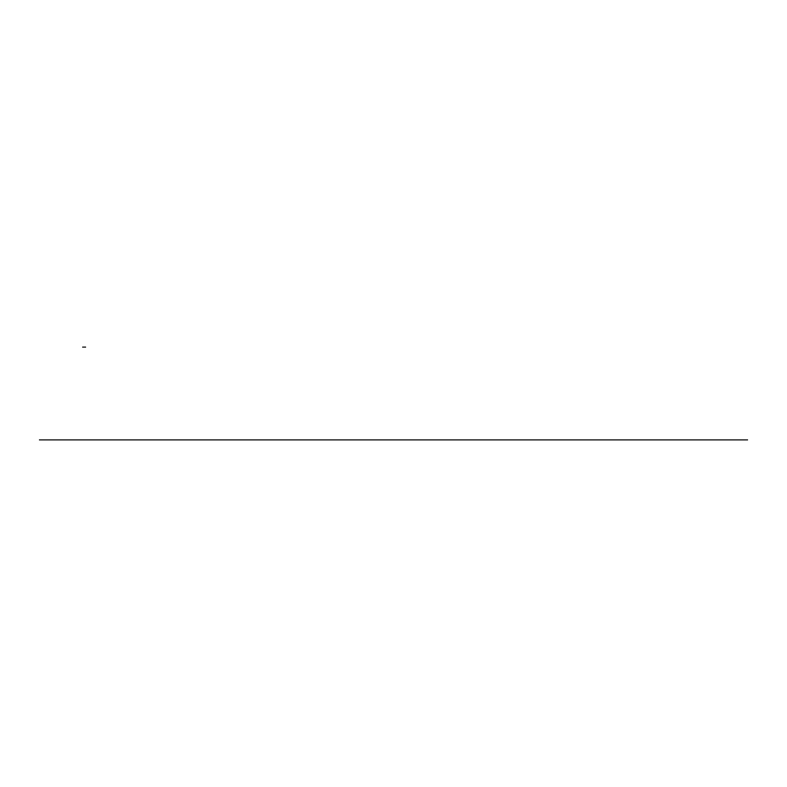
<?xml version="1.0" encoding="UTF-8"?>
<svg xmlns="http://www.w3.org/2000/svg" width="787" height="787" viewBox="0 0 787 787"><rect width="100%" height="100%" fill="white"/><g stroke="black" fill="none" stroke-linecap="round" stroke-linejoin="round"><path stroke-width="1.18" d="M82.586 347.097L85.685 347.097M39.35 439.903L747.65 439.903"/></g></svg>
